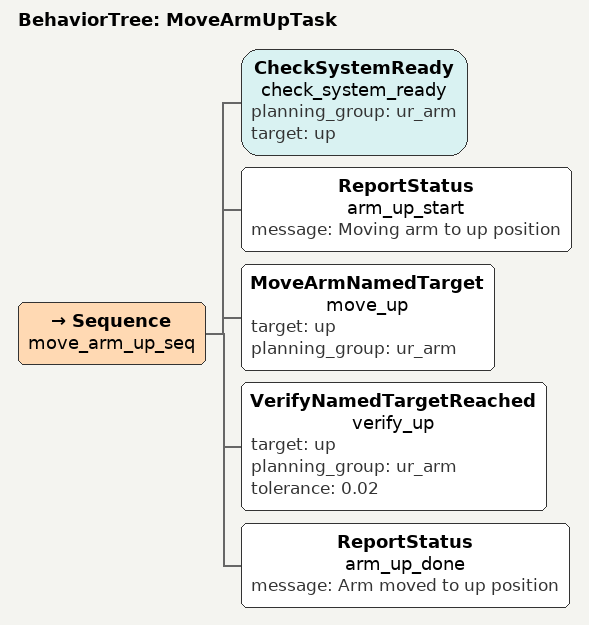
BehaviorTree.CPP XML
<root BTCPP_format="4">
  <BehaviorTree ID="MoveArmUpTask">
    <Sequence name="move_arm_up_seq">
      <CheckSystemReady
        name="check_system_ready"
        planning_group="ur_arm"
        target="up"/>
      <ReportStatus
        name="arm_up_start"
        message="Moving arm to up position"/>
      <MoveArmNamedTarget
        name="move_up"
        target="up"
        planning_group="ur_arm"/>
      <VerifyNamedTargetReached
        name="verify_up"
        target="up"
        planning_group="ur_arm"
        tolerance="0.02"/>
      <ReportStatus
        name="arm_up_done"
        message="Arm moved to up position"/>
    </Sequence>
  </BehaviorTree>
</root>
